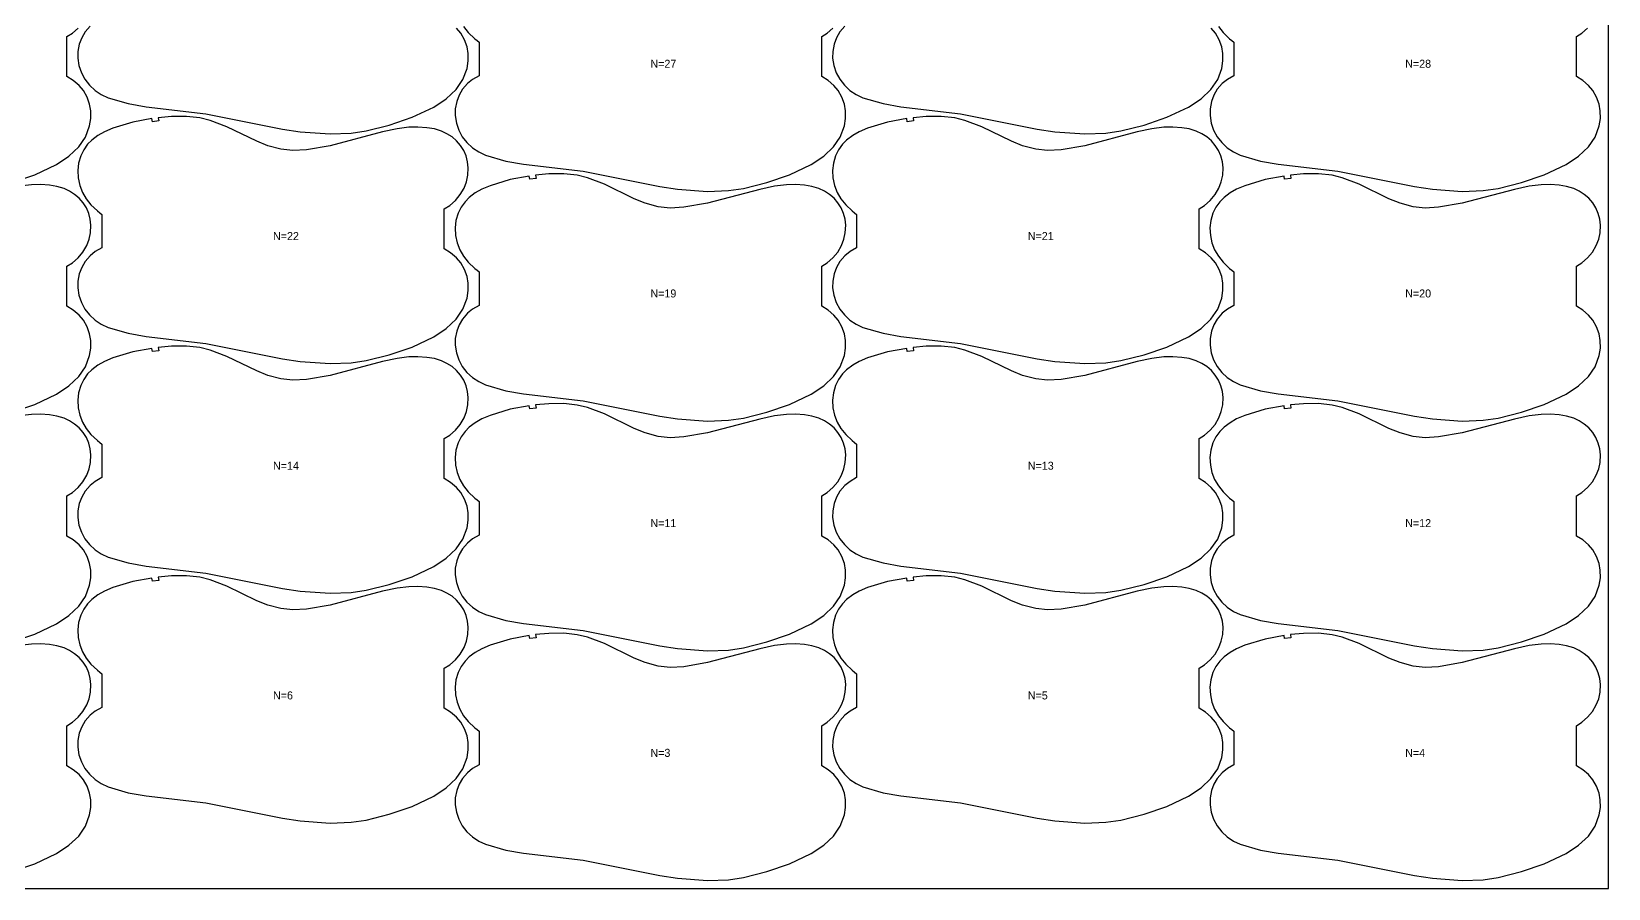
# Model space of a CAD drawing. Header units: inches. Extents: x 0 to 1970, y 0 to 1070.
# Drawn here: x 985 to 1970, y 0 to 535 of the extents above; entities that cross this region are included whole.
import ezdxf

# ---------------------------------------------------------------- set-up
doc = ezdxf.new("R2010")
doc.units = ezdxf.units.IN

msp = doc.modelspace()

# ---------------------------------------------------------------- linework, layer by layer
at = {"layer": '1'}
for points in [[(0, 0), (1970, 0), (1970, 1070), (0, 1070), (0, 0)], [(1027.622, 421.8097), (1028.87, 420.8528), (1028.87, 399.8831), (1024.8, 397.5769), (1021.519, 394.9239), (1018.454, 391.3784), (1016.318, 387.7406), (1014.838, 383.7898), (1013.985, 379.1811), (1013.925, 374.9609), (1014.622, 370.3231), (1016.111, 365.8807), (1018.357, 361.7659), (1021.25, 358.0753), (1024.69, 354.8889), (1028.582, 352.2711), (1032.814, 350.2565), (1045.429, 346.6041), (1056.515, 344.6287), (1093.809, 340.2924), (1141.658, 330.6438), (1152.801, 328.9952), (1171.52, 327.664), (1184.645, 328.1179), (1193.921, 329.5425), (1208.482, 333.202), (1222.695, 338.0435), (1236.299, 344.3985), (1244.079, 349.6313), (1250.238, 355.4024), (1254.465, 361.5768), (1257.031, 368.6209), (1257.749, 373.2541), (1257.724, 377.9434), (1257.014, 382.1003), (1255.442, 386.5163), (1253.097, 390.5791), (1250.384, 393.8076), (1246.798, 396.8213), (1242.831, 399.3013), (1242.831, 424.2915), (1246.266, 426.4967), (1249.804, 429.5738), (1252.814, 433.1694), (1255.199, 437.2066), (1256.716, 441.1416), (1257.593, 445.2702), (1257.81, 449.9548), (1257.395, 453.6829), (1256.444, 457.3125), (1254.964, 460.7586), (1252.972, 463.937), (1250.519, 466.7749), (1247.668, 469.2119), (1244.499, 471.2236), (1241.095, 472.8007), (1236.615, 474.1821), (1231.991, 474.9776), (1226.371, 475.3565), (1220.744, 475.2153), (1213.287, 474.3352), (1204.119, 472.339), (1171.451, 463.6941), (1156.657, 461.1303), (1148.229, 460.6835), (1140.77, 461.4957), (1132.608, 463.6503), (1125.66, 466.4854), (1107.091, 475.5104), (1096.547, 479.47), (1090.185, 481.0853), (1081.791, 481.9984), (1072.407, 481.9219), (1064.163, 481.1489), (1064.409, 479.1641), (1060.48, 478.6424), (1060.198, 480.6224), (1048.284, 478.3939), (1035.706, 474.6138), (1030.548, 472.3606), (1026.461, 470.0515), (1022.689, 467.2623), (1020.045, 464.609), (1017.578, 461.1842), (1015.704, 457.4003), (1014.376, 452.9067), (1013.874, 448.2475), (1014.154, 443.5663), (1015.153, 438.9844), (1016.823, 434.5982), (1019.153, 430.5347), (1022.092, 426.8824), (1026.168, 422.9986), (1027.622, 421.8097)], [(1499.082, 421.8097), (1500.33, 420.8528), (1500.33, 399.8831), (1496.26, 397.5769), (1492.979, 394.9239), (1489.914, 391.3784), (1487.778, 387.7406), (1486.298, 383.7898), (1485.445, 379.1811), (1485.385, 374.9609), (1486.082, 370.3231), (1487.571, 365.8807), (1489.817, 361.7659), (1492.71, 358.0753), (1496.15, 354.8889), (1500.042, 352.2711), (1504.274, 350.2565), (1516.889, 346.6041), (1527.975, 344.6287), (1565.269, 340.2924), (1613.118, 330.6438), (1624.261, 328.9952), (1642.98, 327.664), (1656.105, 328.1179), (1665.381, 329.5425), (1679.942, 333.202), (1694.156, 338.0435), (1707.759, 344.3985), (1715.54, 349.6313), (1721.698, 355.4024), (1725.926, 361.5768), (1728.491, 368.6209), (1729.209, 373.2541), (1729.184, 377.9434), (1728.474, 382.1003), (1726.902, 386.5163), (1724.557, 390.5791), (1721.844, 393.8076), (1718.258, 396.8213), (1714.291, 399.3013), (1714.291, 424.2915), (1717.726, 426.4967), (1721.264, 429.5738), (1724.274, 433.1694), (1726.659, 437.2066), (1728.176, 441.1416), (1729.053, 445.2702), (1729.27, 449.9548), (1728.855, 453.6829), (1727.904, 457.3125), (1726.424, 460.7586), (1724.432, 463.937), (1721.979, 466.7749), (1719.128, 469.2119), (1715.959, 471.2236), (1712.555, 472.8007), (1708.075, 474.1821), (1703.451, 474.9776), (1697.831, 475.3565), (1692.204, 475.2153), (1684.747, 474.3352), (1675.579, 472.339), (1642.911, 463.6941), (1628.117, 461.1303), (1619.689, 460.6835), (1612.23, 461.4957), (1604.068, 463.6503), (1597.12, 466.4854), (1578.551, 475.5104), (1568.007, 479.47), (1561.645, 481.0853), (1553.251, 481.9984), (1543.867, 481.9219), (1535.623, 481.1489), (1535.869, 479.1641), (1531.94, 478.6424), (1531.658, 480.6224), (1519.744, 478.3939), (1507.166, 474.6138), (1502.008, 472.3606), (1497.921, 470.0515), (1494.149, 467.2623), (1491.505, 464.609), (1489.038, 461.1842), (1487.164, 457.4003), (1485.836, 452.9067), (1485.335, 448.2475), (1485.614, 443.5663), (1486.613, 438.9844), (1488.283, 434.5982), (1490.613, 430.5347), (1493.552, 426.8824), (1497.628, 422.9986), (1499.082, 421.8097)], [(1263.352, 385.9597), (1264.6, 385.0028), (1264.6, 364.0331), (1260.53, 361.7269), (1257.249, 359.0739), (1254.184, 355.5284), (1252.048, 351.8906), (1250.568, 347.9398), (1249.715, 343.3311), (1249.655, 339.1109), (1250.352, 334.4731), (1251.841, 330.0307), (1254.087, 325.9159), (1256.98, 322.2253), (1260.42, 319.0389), (1264.312, 316.4211), (1268.544, 314.4065), (1281.159, 310.7541), (1292.245, 308.7787), (1329.539, 304.4424), (1377.388, 294.7938), (1388.531, 293.1452), (1407.25, 291.814), (1420.375, 292.2679), (1429.651, 293.6925), (1444.212, 297.352), (1458.426, 302.1935), (1472.029, 308.5485), (1479.81, 313.7813), (1485.968, 319.5524), (1490.196, 325.7268), (1492.761, 332.7709), (1493.479, 337.4041), (1493.454, 342.0934), (1492.744, 346.2503), (1491.172, 350.6663), (1488.827, 354.7291), (1486.114, 357.9576), (1482.528, 360.9713), (1478.561, 363.4513), (1478.561, 388.4415), (1481.996, 390.6467), (1485.534, 393.7238), (1488.544, 397.3194), (1490.929, 401.3566), (1492.446, 405.2916), (1493.323, 409.4202), (1493.54, 414.1048), (1493.125, 417.8329), (1492.174, 421.4625), (1490.694, 424.9086), (1488.702, 428.087), (1486.249, 430.9249), (1483.398, 433.3619), (1480.229, 435.3736), (1476.825, 436.9507), (1472.345, 438.3321), (1467.721, 439.1276), (1462.101, 439.5065), (1456.474, 439.3653), (1449.017, 438.4852), (1439.849, 436.489), (1407.181, 427.8441), (1392.387, 425.2803), (1383.959, 424.8335), (1376.5, 425.6457), (1368.338, 427.8003), (1361.39, 430.6354), (1342.821, 439.6604), (1332.277, 443.62), (1325.915, 445.2353), (1317.521, 446.1484), (1308.137, 446.0719), (1299.893, 445.2989), (1300.139, 443.3141), (1296.21, 442.7924), (1295.928, 444.7724), (1284.014, 442.5439), (1271.436, 438.7638), (1266.278, 436.5106), (1262.191, 434.2015), (1258.419, 431.4123), (1255.775, 428.759), (1253.308, 425.3342), (1251.434, 421.5503), (1250.106, 417.0567), (1249.605, 412.3975), (1249.884, 407.7163), (1250.883, 403.1344), (1252.553, 398.7482), (1254.883, 394.6847), (1257.822, 391.0324), (1261.898, 387.1486), (1263.352, 385.9597)], [(1734.812, 385.9597), (1736.06, 385.0028), (1736.06, 364.0331), (1731.99, 361.7269), (1728.709, 359.0739), (1725.644, 355.5284), (1723.508, 351.8906), (1722.028, 347.9398), (1721.175, 343.3311), (1721.115, 339.1109), (1721.812, 334.4731), (1723.301, 330.0307), (1725.547, 325.9159), (1728.44, 322.2253), (1731.88, 319.0389), (1735.772, 316.4211), (1740.004, 314.4065), (1752.619, 310.7541), (1763.705, 308.7787), (1800.999, 304.4424), (1848.848, 294.7938), (1859.991, 293.1452), (1878.71, 291.814), (1891.835, 292.2679), (1901.111, 293.6925), (1915.672, 297.352), (1929.886, 302.1935), (1943.489, 308.5485), (1951.27, 313.7813), (1957.428, 319.5524), (1961.656, 325.7268), (1964.221, 332.7709), (1964.939, 337.4041), (1964.914, 342.0934), (1964.204, 346.2503), (1962.632, 350.6663), (1960.287, 354.7291), (1957.574, 357.9576), (1953.988, 360.9713), (1950.021, 363.4513), (1950.021, 388.4415), (1953.456, 390.6467), (1956.994, 393.7238), (1960.004, 397.3194), (1962.389, 401.3566), (1963.906, 405.2916), (1964.783, 409.4202), (1965, 414.1048), (1964.585, 417.8329), (1963.634, 421.4625), (1962.154, 424.9086), (1960.162, 428.087), (1957.709, 430.9249), (1954.858, 433.3619), (1951.689, 435.3736), (1948.285, 436.9507), (1943.805, 438.3321), (1939.181, 439.1276), (1933.561, 439.5065), (1927.934, 439.3653), (1920.477, 438.4852), (1911.309, 436.489), (1878.641, 427.8441), (1863.847, 425.2803), (1855.419, 424.8335), (1847.96, 425.6457), (1839.798, 427.8003), (1832.85, 430.6354), (1814.281, 439.6604), (1803.737, 443.62), (1797.375, 445.2353), (1788.981, 446.1484), (1779.597, 446.0719), (1771.353, 445.2989), (1771.599, 443.3141), (1767.67, 442.7924), (1767.388, 444.7724), (1755.474, 442.5439), (1742.896, 438.7638), (1737.738, 436.5106), (1733.651, 434.2015), (1729.879, 431.4123), (1727.235, 428.759), (1724.768, 425.3342), (1722.894, 421.5503), (1721.566, 417.0567), (1721.065, 412.3975), (1721.344, 407.7163), (1722.343, 403.1344), (1724.013, 398.7482), (1726.343, 394.6847), (1729.282, 391.0324), (1733.358, 387.1486), (1734.812, 385.9597)], [(1027.622, 278.4027), (1028.87, 277.4458), (1028.87, 256.4761), (1024.8, 254.1699), (1021.519, 251.5169), (1018.454, 247.9714), (1016.318, 244.3336), (1014.838, 240.3828), (1013.985, 235.7741), (1013.925, 231.5539), (1014.622, 226.9161), (1016.111, 222.4737), (1018.357, 218.3589), (1021.25, 214.6683), (1024.69, 211.4819), (1028.582, 208.8641), (1032.814, 206.8495), (1045.429, 203.1971), (1056.515, 201.2217), (1093.809, 196.8854), (1141.658, 187.2368), (1152.801, 185.5882), (1171.52, 184.257), (1184.645, 184.7109), (1193.921, 186.1355), (1208.482, 189.795), (1222.695, 194.6365), (1236.299, 200.9915), (1244.079, 206.2243), (1250.238, 211.9954), (1254.465, 218.1698), (1257.031, 225.2139), (1257.749, 229.8471), (1257.724, 234.5364), (1257.014, 238.6933), (1255.442, 243.1093), (1253.097, 247.1721), (1250.384, 250.4006), (1246.798, 253.4143), (1242.831, 255.8943), (1242.831, 280.8845), (1246.266, 283.0897), (1249.804, 286.1668), (1252.814, 289.7624), (1255.199, 293.7996), (1256.716, 297.7346), (1257.593, 301.8632), (1257.81, 306.5478), (1257.395, 310.2759), (1256.444, 313.9055), (1254.964, 317.3516), (1252.972, 320.53), (1250.519, 323.3679), (1247.668, 325.8049), (1244.499, 327.8166), (1241.095, 329.3937), (1236.615, 330.7751), (1231.991, 331.5706), (1226.371, 331.9495), (1220.744, 331.8083), (1213.287, 330.9282), (1204.119, 328.932), (1171.451, 320.2871), (1156.657, 317.7233), (1148.229, 317.2765), (1140.77, 318.0887), (1132.608, 320.2433), (1125.66, 323.0784), (1107.091, 332.1034), (1096.547, 336.063), (1090.185, 337.6783), (1081.791, 338.5914), (1072.407, 338.5149), (1064.163, 337.7419), (1064.409, 335.7571), (1060.48, 335.2354), (1060.198, 337.2154), (1048.284, 334.9869), (1035.706, 331.2068), (1030.548, 328.9536), (1026.461, 326.6445), (1022.689, 323.8553), (1020.045, 321.202), (1017.578, 317.7772), (1015.704, 313.9933), (1014.376, 309.4997), (1013.874, 304.8405), (1014.154, 300.1593), (1015.153, 295.5774), (1016.823, 291.1912), (1019.153, 287.1277), (1022.092, 283.4754), (1026.168, 279.5916), (1027.622, 278.4027)], [(1499.082, 278.4027), (1500.33, 277.4458), (1500.33, 256.4761), (1496.26, 254.1699), (1492.979, 251.5169), (1489.914, 247.9714), (1487.778, 244.3336), (1486.298, 240.3828), (1485.445, 235.7741), (1485.385, 231.5539), (1486.082, 226.9161), (1487.571, 222.4737), (1489.817, 218.3589), (1492.71, 214.6683), (1496.15, 211.4819), (1500.042, 208.8641), (1504.274, 206.8495), (1516.889, 203.1971), (1527.975, 201.2217), (1565.269, 196.8854), (1613.118, 187.2368), (1624.261, 185.5882), (1642.98, 184.257), (1656.105, 184.7109), (1665.381, 186.1355), (1679.942, 189.795), (1694.156, 194.6365), (1707.759, 200.9915), (1715.54, 206.2243), (1721.698, 211.9954), (1725.926, 218.1698), (1728.491, 225.2139), (1729.209, 229.8471), (1729.184, 234.5364), (1728.474, 238.6933), (1726.902, 243.1093), (1724.557, 247.1721), (1721.844, 250.4006), (1718.258, 253.4143), (1714.291, 255.8943), (1714.291, 280.8845), (1717.726, 283.0897), (1721.264, 286.1668), (1724.274, 289.7624), (1726.659, 293.7996), (1728.176, 297.7346), (1729.053, 301.8632), (1729.27, 306.5478), (1728.855, 310.2759), (1727.904, 313.9055), (1726.424, 317.3516), (1724.432, 320.53), (1721.979, 323.3679), (1719.128, 325.8049), (1715.959, 327.8166), (1712.555, 329.3937), (1708.075, 330.7751), (1703.451, 331.5706), (1697.831, 331.9495), (1692.204, 331.8083), (1684.747, 330.9282), (1675.579, 328.932), (1642.911, 320.2871), (1628.117, 317.7233), (1619.689, 317.2765), (1612.23, 318.0887), (1604.068, 320.2433), (1597.12, 323.0784), (1578.551, 332.1034), (1568.007, 336.063), (1561.645, 337.6783), (1553.251, 338.5914), (1543.867, 338.5149), (1535.623, 337.7419), (1535.869, 335.7571), (1531.94, 335.2354), (1531.658, 337.2154), (1519.744, 334.9869), (1507.166, 331.2068), (1502.008, 328.9536), (1497.921, 326.6445), (1494.149, 323.8553), (1491.505, 321.202), (1489.038, 317.7772), (1487.164, 313.9933), (1485.836, 309.4997), (1485.335, 304.8405), (1485.614, 300.1593), (1486.613, 295.5774), (1488.283, 291.1912), (1490.613, 287.1277), (1493.552, 283.4754), (1497.628, 279.5916), (1499.082, 278.4027)], [(1263.352, 242.5527), (1264.6, 241.5958), (1264.6, 220.6261), (1260.53, 218.3199), (1257.249, 215.6669), (1254.184, 212.1214), (1252.048, 208.4836), (1250.568, 204.5328), (1249.715, 199.9241), (1249.655, 195.7039), (1250.352, 191.0661), (1251.841, 186.6237), (1254.087, 182.5089), (1256.98, 178.8183), (1260.42, 175.6319), (1264.312, 173.0141), (1268.544, 170.9995), (1281.159, 167.3471), (1292.245, 165.3717), (1329.539, 161.0354), (1377.388, 151.3868), (1388.531, 149.7382), (1407.25, 148.407), (1420.375, 148.8609), (1429.651, 150.2855), (1444.212, 153.945), (1458.426, 158.7865), (1472.029, 165.1415), (1479.81, 170.3743), (1485.968, 176.1454), (1490.196, 182.3198), (1492.761, 189.3639), (1493.479, 193.9971), (1493.454, 198.6864), (1492.744, 202.8433), (1491.172, 207.2593), (1488.827, 211.3221), (1486.114, 214.5506), (1482.528, 217.5643), (1478.561, 220.0443), (1478.561, 245.0345), (1481.996, 247.2397), (1485.534, 250.3168), (1488.544, 253.9124), (1490.929, 257.9496), (1492.446, 261.8846), (1493.323, 266.0132), (1493.54, 270.6978), (1493.125, 274.4259), (1492.174, 278.0555), (1490.694, 281.5016), (1488.702, 284.68), (1486.249, 287.5179), (1483.398, 289.9549), (1480.229, 291.9666), (1476.825, 293.5437), (1472.345, 294.9251), (1467.721, 295.7206), (1462.101, 296.0995), (1456.474, 295.9583), (1449.017, 295.0782), (1439.849, 293.082), (1407.181, 284.4371), (1392.387, 281.8733), (1383.959, 281.4265), (1376.5, 282.2387), (1368.338, 284.3933), (1361.39, 287.2284), (1342.821, 296.2534), (1332.277, 300.213), (1325.915, 301.8283), (1317.521, 302.7414), (1308.137, 302.6649), (1299.893, 301.8919), (1300.139, 299.9071), (1296.21, 299.3854), (1295.928, 301.3654), (1284.014, 299.1369), (1271.436, 295.3568), (1266.278, 293.1036), (1262.191, 290.7945), (1258.419, 288.0053), (1255.775, 285.352), (1253.308, 281.9272), (1251.434, 278.1433), (1250.106, 273.6497), (1249.605, 268.9905), (1249.884, 264.3093), (1250.883, 259.7274), (1252.553, 255.3412), (1254.883, 251.2777), (1257.822, 247.6254), (1261.898, 243.7416), (1263.352, 242.5527)], [(1734.812, 242.5527), (1736.06, 241.5958), (1736.06, 220.6261), (1731.99, 218.3199), (1728.709, 215.6669), (1725.644, 212.1214), (1723.508, 208.4836), (1722.028, 204.5328), (1721.175, 199.9241), (1721.115, 195.7039), (1721.812, 191.0661), (1723.301, 186.6237), (1725.547, 182.5089), (1728.44, 178.8183), (1731.88, 175.6319), (1735.772, 173.0141), (1740.004, 170.9995), (1752.619, 167.3471), (1763.705, 165.3717), (1800.999, 161.0354), (1848.848, 151.3868), (1859.991, 149.7382), (1878.71, 148.407), (1891.835, 148.8609), (1901.111, 150.2855), (1915.672, 153.945), (1929.886, 158.7865), (1943.489, 165.1415), (1951.27, 170.3743), (1957.428, 176.1454), (1961.656, 182.3198), (1964.221, 189.3639), (1964.939, 193.9971), (1964.914, 198.6864), (1964.204, 202.8433), (1962.632, 207.2593), (1960.287, 211.3221), (1957.574, 214.5506), (1953.988, 217.5643), (1950.021, 220.0443), (1950.021, 245.0345), (1953.456, 247.2397), (1956.994, 250.3168), (1960.004, 253.9124), (1962.389, 257.9496), (1963.906, 261.8846), (1964.783, 266.0132), (1965, 270.6978), (1964.585, 274.4259), (1963.634, 278.0555), (1962.154, 281.5016), (1960.162, 284.68), (1957.709, 287.5179), (1954.858, 289.9549), (1951.689, 291.9666), (1948.285, 293.5437), (1943.805, 294.9251), (1939.181, 295.7206), (1933.561, 296.0995), (1927.934, 295.9583), (1920.477, 295.0782), (1911.309, 293.082), (1878.641, 284.4371), (1863.847, 281.8733), (1855.419, 281.4265), (1847.96, 282.2387), (1839.798, 284.3933), (1832.85, 287.2284), (1814.281, 296.2534), (1803.737, 300.213), (1797.375, 301.8283), (1788.981, 302.7414), (1779.597, 302.6649), (1771.353, 301.8919), (1771.599, 299.9071), (1767.67, 299.3854), (1767.388, 301.3654), (1755.474, 299.1369), (1742.896, 295.3568), (1737.738, 293.1036), (1733.651, 290.7945), (1729.879, 288.0053), (1727.235, 285.352), (1724.768, 281.9272), (1722.894, 278.1433), (1721.566, 273.6497), (1721.065, 268.9905), (1721.344, 264.3093), (1722.343, 259.7274), (1724.013, 255.3412), (1726.343, 251.2777), (1729.282, 247.6254), (1733.358, 243.7416), (1734.812, 242.5527)], [(1027.622, 134.9957), (1028.87, 134.0388), (1028.87, 113.0691), (1024.8, 110.7629), (1021.519, 108.1099), (1018.454, 104.5644), (1016.318, 100.9266), (1014.838, 96.9758), (1013.985, 92.3671), (1013.925, 88.1469), (1014.622, 83.5091), (1016.111, 79.0667), (1018.357, 74.9519), (1021.25, 71.2613), (1024.69, 68.0749), (1028.582, 65.4571), (1032.814, 63.4425), (1045.429, 59.7901), (1056.515, 57.8147), (1093.809, 53.4784), (1141.658, 43.8298), (1152.801, 42.1812), (1171.52, 40.85), (1184.645, 41.3039), (1193.921, 42.7285), (1208.482, 46.388), (1222.695, 51.2295), (1236.299, 57.5845), (1244.079, 62.8173), (1250.238, 68.5884), (1254.465, 74.7628), (1257.031, 81.8069), (1257.749, 86.4401), (1257.724, 91.1294), (1257.014, 95.2863), (1255.442, 99.7023), (1253.097, 103.7651), (1250.384, 106.9936), (1246.798, 110.0073), (1242.831, 112.4873), (1242.831, 137.4775), (1246.266, 139.6827), (1249.804, 142.7598), (1252.814, 146.3554), (1255.199, 150.3926), (1256.716, 154.3276), (1257.593, 158.4562), (1257.81, 163.1408), (1257.395, 166.8689), (1256.444, 170.4985), (1254.964, 173.9446), (1252.972, 177.123), (1250.519, 179.9609), (1247.668, 182.3979), (1244.499, 184.4096), (1241.095, 185.9867), (1236.615, 187.3681), (1231.991, 188.1636), (1226.371, 188.5425), (1220.744, 188.4013), (1213.287, 187.5212), (1204.119, 185.525), (1171.451, 176.8801), (1156.657, 174.3163), (1148.229, 173.8695), (1140.77, 174.6817), (1132.608, 176.8363), (1125.66, 179.6714), (1107.091, 188.6964), (1096.547, 192.656), (1090.185, 194.2713), (1081.791, 195.1844), (1072.407, 195.1079), (1064.163, 194.3349), (1064.409, 192.3501), (1060.48, 191.8284), (1060.198, 193.8084), (1048.284, 191.5799), (1035.706, 187.7998), (1030.548, 185.5466), (1026.461, 183.2375), (1022.689, 180.4483), (1020.045, 177.795), (1017.578, 174.3702), (1015.704, 170.5863), (1014.376, 166.0927), (1013.874, 161.4335), (1014.154, 156.7523), (1015.153, 152.1704), (1016.823, 147.7842), (1019.153, 143.7207), (1022.092, 140.0684), (1026.168, 136.1846), (1027.622, 134.9957)], [(1499.082, 134.9957), (1500.33, 134.0388), (1500.33, 113.0691), (1496.26, 110.7629), (1492.979, 108.1099), (1489.914, 104.5644), (1487.778, 100.9266), (1486.298, 96.9758), (1485.445, 92.3671), (1485.385, 88.1469), (1486.082, 83.5091), (1487.571, 79.0667), (1489.817, 74.9519), (1492.71, 71.2613), (1496.15, 68.0749), (1500.042, 65.4571), (1504.274, 63.4425), (1516.889, 59.7901), (1527.975, 57.8147), (1565.269, 53.4784), (1613.118, 43.8298), (1624.261, 42.1812), (1642.98, 40.85), (1656.105, 41.3039), (1665.381, 42.7285), (1679.942, 46.388), (1694.156, 51.2295), (1707.759, 57.5845), (1715.54, 62.8173), (1721.698, 68.5884), (1725.926, 74.7628), (1728.491, 81.8069), (1729.209, 86.4401), (1729.184, 91.1294), (1728.474, 95.2863), (1726.902, 99.7023), (1724.557, 103.7651), (1721.844, 106.9936), (1718.258, 110.0073), (1714.291, 112.4873), (1714.291, 137.4775), (1717.726, 139.6827), (1721.264, 142.7598), (1724.274, 146.3554), (1726.659, 150.3926), (1728.176, 154.3276), (1729.053, 158.4562), (1729.27, 163.1408), (1728.855, 166.8689), (1727.904, 170.4985), (1726.424, 173.9446), (1724.432, 177.123), (1721.979, 179.9609), (1719.128, 182.3979), (1715.959, 184.4096), (1712.555, 185.9867), (1708.075, 187.3681), (1703.451, 188.1636), (1697.831, 188.5425), (1692.204, 188.4013), (1684.747, 187.5212), (1675.579, 185.525), (1642.911, 176.8801), (1628.117, 174.3163), (1619.689, 173.8695), (1612.23, 174.6817), (1604.068, 176.8363), (1597.12, 179.6714), (1578.551, 188.6964), (1568.007, 192.656), (1561.645, 194.2713), (1553.251, 195.1844), (1543.867, 195.1079), (1535.623, 194.3349), (1535.869, 192.3501), (1531.94, 191.8284), (1531.658, 193.8084), (1519.744, 191.5799), (1507.166, 187.7998), (1502.008, 185.5466), (1497.921, 183.2375), (1494.149, 180.4483), (1491.505, 177.795), (1489.038, 174.3702), (1487.164, 170.5863), (1485.836, 166.0927), (1485.335, 161.4335), (1485.614, 156.7523), (1486.613, 152.1704), (1488.283, 147.7842), (1490.613, 143.7207), (1493.552, 140.0684), (1497.628, 136.1846), (1499.082, 134.9957)], [(1263.352, 99.1457), (1264.6, 98.1888), (1264.6, 77.2191), (1260.53, 74.9129), (1257.249, 72.2599), (1254.184, 68.7144), (1252.048, 65.0766), (1250.568, 61.1258), (1249.715, 56.5171), (1249.655, 52.2969), (1250.352, 47.6591), (1251.841, 43.2167), (1254.087, 39.1019), (1256.98, 35.4113), (1260.42, 32.2249), (1264.312, 29.6071), (1268.544, 27.5925), (1281.159, 23.9401), (1292.245, 21.9647), (1329.539, 17.6284), (1377.388, 7.9798), (1388.531, 6.3312), (1407.25, 5), (1420.375, 5.4539), (1429.651, 6.8785), (1444.212, 10.538), (1458.426, 15.3795), (1472.029, 21.7345), (1479.81, 26.9673), (1485.968, 32.7384), (1490.196, 38.9128), (1492.761, 45.9569), (1493.479, 50.5901), (1493.454, 55.2794), (1492.744, 59.4363), (1491.172, 63.8523), (1488.827, 67.9151), (1486.114, 71.1436), (1482.528, 74.1573), (1478.561, 76.6373), (1478.561, 101.6275), (1481.996, 103.8327), (1485.534, 106.9098), (1488.544, 110.5054), (1490.929, 114.5426), (1492.446, 118.4776), (1493.323, 122.6062), (1493.54, 127.2908), (1493.125, 131.0189), (1492.174, 134.6485), (1490.694, 138.0946), (1488.702, 141.273), (1486.249, 144.1109), (1483.398, 146.5479), (1480.229, 148.5596), (1476.825, 150.1367), (1472.345, 151.5181), (1467.721, 152.3136), (1462.101, 152.6925), (1456.474, 152.5513), (1449.017, 151.6712), (1439.849, 149.675), (1407.181, 141.0301), (1392.387, 138.4663), (1383.959, 138.0195), (1376.5, 138.8317), (1368.338, 140.9863), (1361.39, 143.8214), (1342.821, 152.8464), (1332.277, 156.806), (1325.915, 158.4213), (1317.521, 159.3344), (1308.137, 159.2579), (1299.893, 158.4849), (1300.139, 156.5001), (1296.21, 155.9784), (1295.928, 157.9584), (1284.014, 155.7299), (1271.436, 151.9498), (1266.278, 149.6966), (1262.191, 147.3875), (1258.419, 144.5983), (1255.775, 141.945), (1253.308, 138.5202), (1251.434, 134.7363), (1250.106, 130.2427), (1249.605, 125.5835), (1249.884, 120.9023), (1250.883, 116.3204), (1252.553, 111.9342), (1254.883, 107.8707), (1257.822, 104.2184), (1261.898, 100.3346), (1263.352, 99.1457)], [(1734.812, 99.1457), (1736.06, 98.1888), (1736.06, 77.2191), (1731.99, 74.9129), (1728.709, 72.2599), (1725.644, 68.7144), (1723.508, 65.0766), (1722.028, 61.1258), (1721.175, 56.5171), (1721.115, 52.2969), (1721.812, 47.6591), (1723.301, 43.2167), (1725.547, 39.1019), (1728.44, 35.4113), (1731.88, 32.2249), (1735.772, 29.6071), (1740.004, 27.5925), (1752.619, 23.9401), (1763.705, 21.9647), (1800.999, 17.6284), (1848.848, 7.9798), (1859.991, 6.3312), (1878.71, 5), (1891.835, 5.4539), (1901.111, 6.8785), (1915.672, 10.538), (1929.886, 15.3795), (1943.489, 21.7345), (1951.27, 26.9673), (1957.428, 32.7384), (1961.656, 38.9128), (1964.221, 45.9569), (1964.939, 50.5901), (1964.914, 55.2794), (1964.204, 59.4363), (1962.632, 63.8523), (1960.287, 67.9151), (1957.574, 71.1436), (1953.988, 74.1573), (1950.021, 76.6373), (1950.021, 101.6275), (1953.456, 103.8327), (1956.994, 106.9098), (1960.004, 110.5054), (1962.389, 114.5426), (1963.906, 118.4776), (1964.783, 122.6062), (1965, 127.2908), (1964.585, 131.0189), (1963.634, 134.6485), (1962.154, 138.0946), (1960.162, 141.273), (1957.709, 144.1109), (1954.858, 146.5479), (1951.689, 148.5596), (1948.285, 150.1367), (1943.805, 151.5181), (1939.181, 152.3136), (1933.561, 152.6925), (1927.934, 152.5513), (1920.477, 151.6712), (1911.309, 149.675), (1878.641, 141.0301), (1863.847, 138.4663), (1855.419, 138.0195), (1847.96, 138.8317), (1839.798, 140.9863), (1832.85, 143.8214), (1814.281, 152.8464), (1803.737, 156.806), (1797.375, 158.4213), (1788.981, 159.3344), (1779.597, 159.2579), (1771.353, 158.4849), (1771.599, 156.5001), (1767.67, 155.9784), (1767.388, 157.9584), (1755.474, 155.7299), (1742.896, 151.9498), (1737.738, 149.6966), (1733.651, 147.3875), (1729.879, 144.5983), (1727.235, 141.945), (1724.768, 138.5202), (1722.894, 134.7363), (1721.566, 130.2427), (1721.065, 125.5835), (1721.344, 120.9023), (1722.343, 116.3204), (1724.013, 111.9342), (1726.343, 107.8707), (1729.282, 104.2184), (1733.358, 100.3346), (1734.812, 99.1457)]]:
    msp.add_lwpolyline(points, close=True, dxfattribs=at)
for points in [[(972.752, 440.759), (986.966, 445.6005), (1000.569, 451.9555), (1008.35, 457.1883), (1014.508, 462.9594), (1018.736, 469.1338), (1021.301, 476.1779), (1022.019, 480.8111), (1021.994, 485.5004), (1021.284, 489.6573), (1019.712, 494.0733), (1017.367, 498.1361), (1014.654, 501.3646), (1011.068, 504.3783), (1007.101, 506.8583), (1007.101, 531.8485), (1010.536, 534.0537), (1014.074, 537.1308)], [(1021.519, 538.3309), (1018.454, 534.7854), (1016.318, 531.1476), (1014.838, 527.1968), (1013.985, 522.5881), (1013.925, 518.3679), (1014.622, 513.7301), (1016.111, 509.2877), (1018.357, 505.1729), (1021.25, 501.4823), (1024.69, 498.2959), (1028.582, 495.6781), (1032.814, 493.6635), (1045.429, 490.0111), (1056.515, 488.0357), (1093.809, 483.6994), (1141.658, 474.0508), (1152.801, 472.4022), (1171.52, 471.071), (1184.645, 471.5249), (1193.921, 472.9495), (1208.482, 476.609), (1222.695, 481.4505), (1236.299, 487.8055), (1244.079, 493.0383), (1250.238, 498.8094), (1254.465, 504.9838), (1257.031, 512.0279), (1257.749, 516.6611), (1257.724, 521.3504), (1257.014, 525.5073), (1255.442, 529.9233), (1253.097, 533.9861), (1250.384, 537.2146)], [(1254.883, 538.0917), (1257.822, 534.4394), (1261.898, 530.5556), (1263.352, 529.3667), (1263.352, 529.3667), (1264.6, 528.4098), (1264.6, 507.4401), (1260.53, 505.1339), (1257.249, 502.4809), (1254.184, 498.9354), (1252.048, 495.2976), (1250.568, 491.3468), (1249.715, 486.7381), (1249.655, 482.5179), (1250.352, 477.8801), (1251.841, 473.4377), (1254.087, 469.3229), (1256.98, 465.6323), (1260.42, 462.4459), (1264.312, 459.8281), (1268.544, 457.8135), (1281.159, 454.1611), (1292.245, 452.1857), (1329.539, 447.8494), (1377.388, 438.2008), (1388.531, 436.5522), (1407.25, 435.221), (1420.375, 435.6749), (1429.651, 437.0995), (1444.212, 440.759), (1458.426, 445.6005), (1472.029, 451.9555), (1479.81, 457.1883), (1485.968, 462.9594), (1490.196, 469.1338), (1492.761, 476.1779), (1493.479, 480.8111), (1493.454, 485.5004), (1492.744, 489.6573), (1491.172, 494.0733), (1488.827, 498.1361), (1486.114, 501.3646), (1482.528, 504.3783), (1478.561, 506.8583), (1478.561, 531.8485), (1481.996, 534.0537), (1485.534, 537.1308)], [(1492.979, 538.3309), (1489.914, 534.7854), (1487.778, 531.1476), (1486.298, 527.1968), (1485.445, 522.5881), (1485.385, 518.3679), (1486.082, 513.7301), (1487.571, 509.2877), (1489.817, 505.1729), (1492.71, 501.4823), (1496.15, 498.2959), (1500.042, 495.6781), (1504.274, 493.6635), (1516.889, 490.0111), (1527.975, 488.0357), (1565.269, 483.6994), (1613.118, 474.0508), (1624.261, 472.4022), (1642.98, 471.071), (1656.105, 471.5249), (1665.381, 472.9495), (1679.942, 476.609), (1694.156, 481.4505), (1707.759, 487.8055), (1715.54, 493.0383), (1721.698, 498.8094), (1725.926, 504.9838), (1728.491, 512.0279), (1729.209, 516.6611), (1729.184, 521.3504), (1728.474, 525.5073), (1726.902, 529.9233), (1724.557, 533.9861), (1721.844, 537.2146)], [(1726.343, 538.0917), (1729.282, 534.4394), (1733.358, 530.5556), (1734.812, 529.3667), (1734.812, 529.3667), (1736.06, 528.4098), (1736.06, 507.4401), (1731.99, 505.1339), (1728.709, 502.4809), (1725.644, 498.9354), (1723.508, 495.2976), (1722.028, 491.3468), (1721.175, 486.7381), (1721.115, 482.5179), (1721.812, 477.8801), (1723.301, 473.4377), (1725.547, 469.3229), (1728.44, 465.6323), (1731.88, 462.4459), (1735.772, 459.8281), (1740.004, 457.8135), (1752.619, 454.1611), (1763.705, 452.1857), (1800.999, 447.8494), (1848.848, 438.2008), (1859.991, 436.5522), (1878.71, 435.221), (1891.835, 435.6749), (1901.111, 437.0995), (1915.672, 440.759), (1929.886, 445.6005), (1943.489, 451.9555), (1951.27, 457.1883), (1957.428, 462.9594), (1961.656, 469.1338), (1964.221, 476.1779), (1964.939, 480.8111), (1964.914, 485.5004), (1964.204, 489.6573), (1962.632, 494.0733), (1960.287, 498.1361), (1957.574, 501.3646), (1953.988, 504.3783), (1950.021, 506.8583), (1950.021, 531.8485), (1953.456, 534.0537), (1956.994, 537.1308)], [(972.752, 297.352), (986.966, 302.1935), (1000.569, 308.5485), (1008.35, 313.7813), (1014.508, 319.5524), (1018.736, 325.7268), (1021.301, 332.7709), (1022.019, 337.4041), (1021.994, 342.0934), (1021.284, 346.2503), (1019.712, 350.6663), (1017.367, 354.7291), (1014.654, 357.9576), (1011.068, 360.9713), (1007.101, 363.4513), (1007.101, 388.4415), (1010.536, 390.6467), (1014.074, 393.7238), (1017.084, 397.3194), (1019.469, 401.3566), (1020.986, 405.2916), (1021.863, 409.4202), (1022.08, 414.1048), (1021.665, 417.8329), (1020.714, 421.4625), (1019.234, 424.9086), (1017.242, 428.087), (1014.789, 430.9249), (1011.938, 433.3619), (1008.769, 435.3736), (1005.365, 436.9507), (1000.885, 438.3321), (996.261, 439.1276), (990.641, 439.5065), (985.014, 439.3653), (977.557, 438.4852)], [(972.752, 153.945), (986.966, 158.7865), (1000.569, 165.1415), (1008.35, 170.3743), (1014.508, 176.1454), (1018.736, 182.3198), (1021.301, 189.3639), (1022.019, 193.9971), (1021.994, 198.6864), (1021.284, 202.8433), (1019.712, 207.2593), (1017.367, 211.3221), (1014.654, 214.5506), (1011.068, 217.5643), (1007.101, 220.0443), (1007.101, 245.0345), (1010.536, 247.2397), (1014.074, 250.3168), (1017.084, 253.9124), (1019.469, 257.9496), (1020.986, 261.8846), (1021.863, 266.0132), (1022.08, 270.6978), (1021.665, 274.4259), (1020.714, 278.0555), (1019.234, 281.5016), (1017.242, 284.68), (1014.789, 287.5179), (1011.938, 289.9549), (1008.769, 291.9666), (1005.365, 293.5437), (1000.885, 294.9251), (996.261, 295.7206), (990.641, 296.0995), (985.014, 295.9583), (977.557, 295.0782)], [(972.752, 10.538), (986.966, 15.3795), (1000.569, 21.7345), (1008.35, 26.9673), (1014.508, 32.7384), (1018.736, 38.9128), (1021.301, 45.9569), (1022.019, 50.5901), (1021.994, 55.2794), (1021.284, 59.4363), (1019.712, 63.8523), (1017.367, 67.9151), (1014.654, 71.1436), (1011.068, 74.1573), (1007.101, 76.6373), (1007.101, 101.6275), (1010.536, 103.8327), (1014.074, 106.9098), (1017.084, 110.5054), (1019.469, 114.5426), (1020.986, 118.4776), (1021.863, 122.6062), (1022.08, 127.2908), (1021.665, 131.0189), (1020.714, 134.6485), (1019.234, 138.0946), (1017.242, 141.273), (1014.789, 144.1109), (1011.938, 146.5479), (1008.769, 148.5596), (1005.365, 150.1367), (1000.885, 151.5181), (996.261, 152.3136), (990.641, 152.6925), (985.014, 152.5513), (977.557, 151.6712)]]:
    msp.add_lwpolyline(points, dxfattribs=at)

# ---------------------------------------------------------------- texts
for s, p in [('N=27', (1371.5725, 512.3882)), ('N=28', (1843.0325, 512.3882)), ('N=22', (1135.842, 404.8312)), ('N=21', (1607.3025, 404.8312)), ('N=19', (1371.5725, 368.9812)), ('N=20', (1843.0325, 368.9812)), ('N=14', (1135.842, 261.4242)), ('N=13', (1607.3025, 261.4242)), ('N=11', (1371.5725, 225.5742)), ('N=12', (1843.0325, 225.5742)), ('N=6', (1135.842, 118.0172)), ('N=5', (1607.3025, 118.0172)), ('N=3', (1371.5725, 82.1672)), ('N=4', (1843.0325, 82.1672))]:
    msp.add_text(s, height=5, dxfattribs=at).set_placement(p)

doc.saveas('drawing.dxf')
